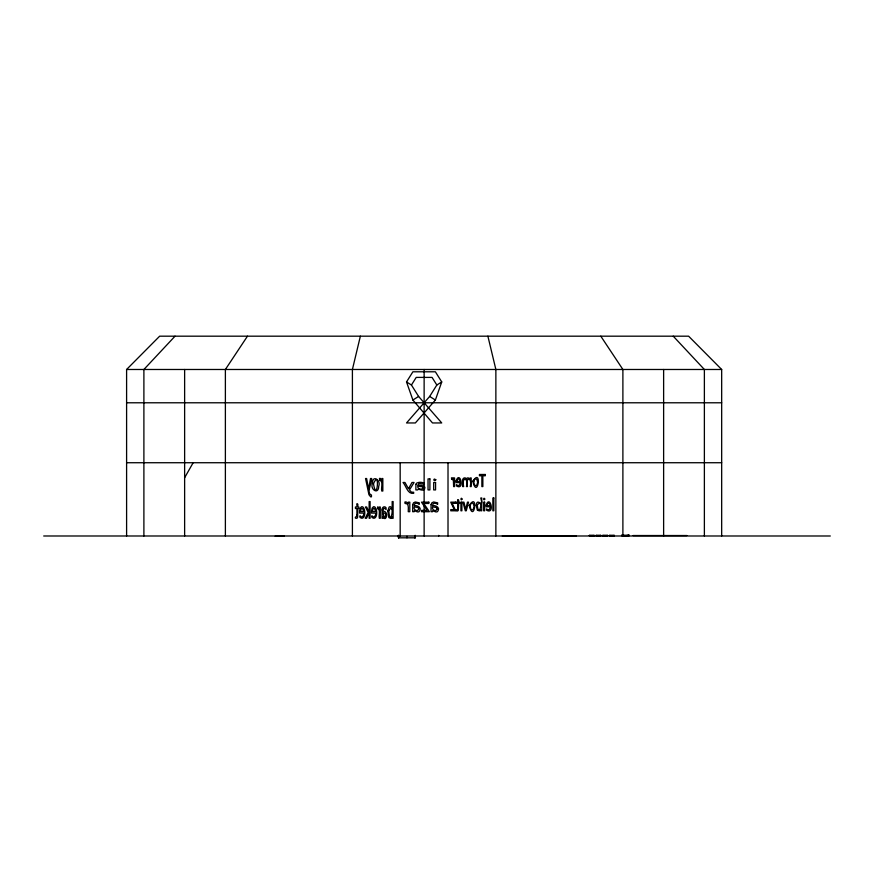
<?xml version="1.0" encoding="UTF-8"?>
<svg xmlns="http://www.w3.org/2000/svg" width="874" height="874" viewBox="0 0 874 874"><rect width="100%" height="100%" fill="white"/><g stroke="black" fill="none" stroke-linecap="round" stroke-linejoin="round"><path stroke-width="1.31" d="M398.85 537.816L398.861 535.423M414.789 537.816L415.008 535.423L415.084 537.816M592.321 535.991L592.441 535.423M599.018 535.991L599.138 535.423M605.715 535.991L605.824 535.423M612.412 535.991L612.521 535.423M360.372 336.184L352.408 369.483L352.408 535.991M441.741 381.938L436.836 385.019L429.669 396.446L406.519 422.95L415.358 422.95L435.383 400.03L441.741 381.938L435.383 371.789L412.889 371.789L406.519 381.938L412.889 400.03L432.51 422.95L441.741 422.95L418.602 396.446L411.436 385.019L406.519 381.938M592.834 535.991L593.042 535.423M599.52 535.991L599.739 535.423M606.217 535.991L606.436 535.423M612.914 535.991L613.133 535.423M625.85 535.434L625.478 535.991L621.556 535.434L629.411 535.434L625.478 535.991L621.589 535.434M593.26 535.991L593.566 535.423M599.957 535.991L600.263 535.423M606.654 535.991L606.96 535.423M613.351 535.991L613.657 535.423M184.632 477.717L193.154 462.728M411.436 385.019L416.21 377.404L432.051 377.404L436.836 385.019M593.588 535.991L593.97 535.423M600.285 535.991L600.656 535.423M606.982 535.991L607.354 535.423M613.679 535.991L614.051 535.423M247.462 336.184L225.383 369.483L225.383 535.991M593.807 535.991L594.222 535.423M600.493 535.991L600.908 535.423M607.19 535.991L607.605 535.423M613.887 535.991L614.302 535.423M593.872 535.991L594.298 535.423L589.273 535.423L589.699 535.991M600.569 535.991L600.995 535.423L595.97 535.423L596.396 535.991M607.266 535.991L607.692 535.423L602.656 535.423L603.093 535.991M613.963 535.991L614.389 535.423L609.353 535.423L609.79 535.991M626.145 535.434L625.478 535.991L621.785 535.434M175.029 336.184L143.893 369.483L143.893 535.991M126.599 535.991L126.599 369.483L159.658 336.184L688.614 336.184L721.673 369.483L721.673 535.991M626.844 535.434L625.478 535.991L621.895 535.434M412.889 400.03L418.602 396.446M627.128 535.434L625.478 535.991L622.266 535.434M627.761 535.434L625.478 535.991L622.441 535.434M628.002 535.434L625.478 535.991L622.965 535.434M628.515 535.434L625.478 535.991L623.206 535.434M628.701 535.434L625.478 535.991L623.828 535.434M629.061 535.434L625.478 535.991L624.112 535.434M629.182 535.434L625.478 535.991L624.812 535.434M625.118 535.434L625.478 535.991L629.367 535.434M126.599 369.483L721.673 369.483M126.599 402.783L721.673 402.783M126.599 462.728L721.673 462.728M633.158 535.533L686.866 535.533M623.446 535.849L627.51 535.849M43.7 535.991L830.3 535.991M275.157 536.144L284.269 536.144M398.38 535.423L398.544 537.816L415.39 537.816L415.325 535.423M429.669 396.446L435.383 400.03M673.242 336.184L704.378 369.483L704.378 535.991M609.44 535.423L609.855 535.991M602.743 535.423L603.158 535.991M596.046 535.423L596.461 535.991M589.36 535.423L589.764 535.991M600.799 336.184L622.889 369.483L622.889 535.991M609.691 535.423L610.063 535.991M602.994 535.423L603.366 535.991M596.297 535.423L596.669 535.991M589.611 535.423L589.983 535.991M610.096 535.423L610.402 535.991M603.399 535.423L603.705 535.991M596.702 535.423L597.008 535.991M590.005 535.423L590.311 535.991M610.62 535.423L610.828 535.991M603.923 535.423L604.131 535.991M597.226 535.423L597.434 535.991M590.529 535.423L590.737 535.991M487.889 336.184L495.864 369.483L495.864 535.991M611.221 535.423L611.33 535.991M604.524 535.423L604.633 535.991M597.827 535.423L597.936 535.991M591.13 535.423L591.25 535.991M398.424 535.423L398.478 537.816M663.628 369.483L663.628 535.991M611.876 535.423L611.876 535.991M605.179 535.423L605.179 535.991M598.482 535.423L598.482 535.991M591.785 535.423L591.785 535.991M576.37 535.991L502.31 535.991M448.012 462.728L448.012 535.991M438.682 535.38L438.682 535.991M424.13 369.483L424.13 535.991M406.967 536.319L406.967 537.816M400.172 462.728L400.172 535.991M184.632 369.483L184.632 535.991M373.471 483.704C376.88 504.232 380.354 468.256 373.471 483.704M359.607 510.929L359.575 513.082L363.704 513.082C364.382 515.409 361.705 518.795 359.979 515.769L359.979 517.463C365.343 521.352 366.02 509.771 363.038 507.139A1.584 1.584 0 0 0 361.432 506.811L360.197 508.155L359.607 510.929M371.548 510.929L371.505 513.082L375.634 513.082C376.312 515.409 373.646 518.795 371.909 515.769L371.909 517.463C377.273 521.352 377.961 509.771 374.968 507.139A1.584 1.584 0 0 0 373.373 506.811L372.138 508.155L371.548 510.929M382.08 509.946L382.047 518.282L382.976 518.282L382.998 516.512L384.243 518.413A1.387 1.387 0 0 0 385.587 518.315C387.761 516.064 386.8 510.908 382.976 511.126L383.653 508.428L384.702 508.329L386.089 509.629L386.089 507.783C384.494 505.423 381.599 507.543 382.08 509.946M387.772 511.093L388.832 517.583L390.94 518.424L392.175 516.643L392.175 518.282L393.114 518.282L393.114 501.567L392.175 501.567L392.175 508.974L390.754 506.865A1.497 1.497 0 0 0 389.127 507.106L387.772 511.093M372.422 483.289C369.822 489.549 378.661 495.121 378.704 486.305C381.381 480.001 372.313 474.418 372.422 483.289M462.717 480.438L462.685 486.589L463.646 486.589C461.308 476.581 468.661 476.953 466.465 486.589L467.426 486.589C465.077 476.581 472.528 476.942 470.245 486.589L471.206 486.589L471.206 477.947L470.245 477.947C471.217 480.929 466.989 475.183 466.661 479.531C466.071 476.658 462.237 477.75 462.717 480.438M470.19 505.729L470.66 508.963L472.102 509.837A1.562 1.562 0 0 0 473.26 509.334L474.101 506.527L473.271 503.621A1.551 1.551 0 0 0 472.102 503.118L470.944 503.61L470.19 505.729M473.763 481.519L474.232 484.764L475.664 485.627A1.562 1.562 0 0 0 476.833 485.136L477.674 482.317L476.843 479.422A1.551 1.551 0 0 0 475.664 478.908L474.516 479.4L473.763 481.519M456.086 480.962L456.042 482.612L460.281 482.612L459.462 485.19L457.823 485.573L456.457 484.666L456.457 485.966C465.318 491.002 459.899 469.655 456.086 480.962M476.254 505.292L477.346 510.263L479.509 510.908L480.776 509.553L480.776 510.798L481.738 510.798L481.738 497.994L480.776 497.994C484.12 510.176 477.007 496.508 476.254 505.292M486.141 505.172L486.097 506.822L490.336 506.822L489.516 509.389L487.878 509.771L486.512 508.876L486.512 510.176C495.372 515.212 489.953 493.865 486.141 505.172M469.229 505.445C474.025 524.815 478.788 490.959 469.229 505.445M472.79 481.235C477.597 500.616 482.361 466.749 472.79 481.235M356.92 514.895C357.641 517.605 354.549 516.075 355.445 518.162L356.985 518.315L357.641 517.233L357.848 508.537L358.853 508.537L358.853 506.986L357.848 506.986L357.848 504.232L356.92 503.653L356.92 506.986L355.445 506.986L355.445 508.537L356.92 508.537L356.92 514.895M412.725 504.659L412.67 511.705L414.2 511.705C413.391 508.504 418.198 514.382 419.76 510.766C421.781 507.291 417.095 505.128 414.2 505.653L414.691 503.828L416.166 503.216A4.599 4.599 0 0 1 418.559 503.883L419.28 504.396L419.28 502.823L415.248 501.982L413.511 502.823L412.725 504.659M431.068 504.659L431.024 511.705L432.543 511.705C431.745 508.504 436.552 514.382 438.114 510.766C440.135 507.291 435.449 505.128 432.543 505.653L433.045 503.828L434.52 503.216A4.599 4.599 0 0 1 436.913 503.883L437.634 504.396L437.634 502.823L433.591 501.982L431.865 502.823L431.068 504.659M388.799 510.591C390.197 530.168 395.561 500.551 388.799 510.591M457.714 508.209C458.304 510.471 455.43 508.941 456.195 510.711L457.091 510.984A1.3 1.3 0 0 0 458.271 510.35L458.675 503.337L459.702 503.337L459.702 502.157L458.675 502.157L458.675 500.037L457.714 499.589L457.714 502.157L456.195 502.157L456.195 503.337L457.714 503.337L457.714 508.209M360.634 510.165L360.536 511.552L363.693 511.552L362.612 508.471L361.388 508.46L360.634 510.165M372.564 510.165L372.466 511.552L375.623 511.552L374.542 508.471L373.318 508.46L372.564 510.165M477.313 504.91C478.624 520.041 484.349 497.175 477.313 504.91M457.135 480.372L457.026 481.443L460.27 481.443L459.156 479.083L457.9 479.072L457.135 480.372M487.189 504.582L487.08 505.653L490.325 505.653L489.211 503.293L487.954 503.282L487.189 504.582M415.926 484.425L415.86 489.921L417.739 489.921C417.564 487.616 422.677 491.996 424.546 489.189C426.873 485.441 419.76 485.103 417.739 485.201L419.094 483.42L423.956 484.218L423.956 483.005L422.098 482.481A12.203 12.203 0 0 0 419.017 482.35L416.887 482.994A2.229 2.229 0 0 0 415.926 484.425M385.707 515.147L385.041 516.895L383.948 516.785L382.976 512.568L385.368 513.562L385.707 515.147M462.018 499.065C460.664 501.96 460.674 496.137 462.018 499.065M484.775 499.065C483.42 501.96 483.431 496.137 484.775 499.065M368.762 488.162L368.631 489.112L366.61 478.515L365.54 478.515L368.959 494.76L370.773 496.945L371.45 496.782L371.45 494.99C365.791 493.515 372.16 482.219 371.668 478.515L370.51 478.515L368.762 488.162M465.951 508.439L465.744 509.64L463.93 502.157L462.925 502.157L465.318 510.798L466.257 510.798L468.53 502.157L467.481 502.157L465.951 508.439M418.646 509.05C417.881 512.426 412.987 509.728 414.2 506.876L417.433 507.401A1.519 1.519 0 0 1 418.646 509.05M437 509.05C436.235 512.426 431.341 509.728 432.543 506.876L435.787 507.401A1.519 1.519 0 0 1 437 509.05M435.82 479.815C433.133 482.557 433.154 477.062 435.82 479.815M423.18 487.856L423.027 488.348C421.334 489.943 417.237 488.97 417.739 486.152L422.524 486.807L423.18 487.856M408.824 488.205L408.519 488.774L404.968 482.481L403.023 482.481C406.213 485.868 407.448 494.378 413.664 493.329L413.664 492.259L411.315 492.117L409.502 489.91L414.068 482.481L411.993 482.481L408.824 488.205M369.134 512.852L366.545 518.282L365.234 518.282L368.162 512.437L365.441 506.986L366.676 506.986L369.156 512.164L369.156 501.567L370.095 501.567L370.095 518.282L369.156 518.282L369.156 512.852M379.775 480.241L379.447 478.471L380.07 478.297L381.796 481.104L381.796 478.515L382.834 478.515L382.834 491.046L381.796 491.046C380.747 488.522 383.697 481.148 379.775 480.241M377.524 508.548L377.787 506.789L379.338 509.313L379.338 506.986L380.277 506.986L380.277 518.282L379.338 518.282C378.398 515.999 381.053 509.356 377.524 508.548M451.771 479.138L451.454 477.914A1.224 1.224 0 0 1 452.972 478.307L453.628 479.728L453.628 477.947L454.589 477.947L454.589 486.589L453.628 486.589L453.398 480.361L451.771 479.138M405.296 503.468L404.804 502.113C407.109 500.441 408.912 506.789 408.256 502.157L409.786 502.157L409.786 511.705L408.256 511.705C408.092 509.455 409.48 502.998 405.296 503.468M485.267 474.484L479.433 474.484L479.433 475.773L481.869 475.773L481.869 486.589L482.852 486.589L482.852 475.773L485.267 475.773L485.267 474.484M429.899 478.897L428.031 478.897L428.031 489.921L429.899 489.921L429.899 478.897M435.569 482.481L433.69 482.481L433.69 489.921L435.569 489.921L435.569 482.481M493.832 497.994L492.87 497.994L492.87 510.798L493.832 510.798L493.832 497.994M428.85 502.157L421.476 502.157L427.135 510.394L421.53 510.394L421.53 511.705L429.374 511.705L423.726 503.457L428.85 503.457L428.85 502.157M455.354 502.157L450.722 502.157L454.283 509.618L450.766 509.618L450.766 510.798L455.693 510.798L452.142 503.337L455.354 503.337L455.354 502.157M461.887 502.157L460.926 502.157L460.926 510.798L461.887 510.798L461.887 502.157M484.644 502.157L483.683 502.157L483.683 510.798L484.644 510.798L484.644 502.157"/></g></svg>
